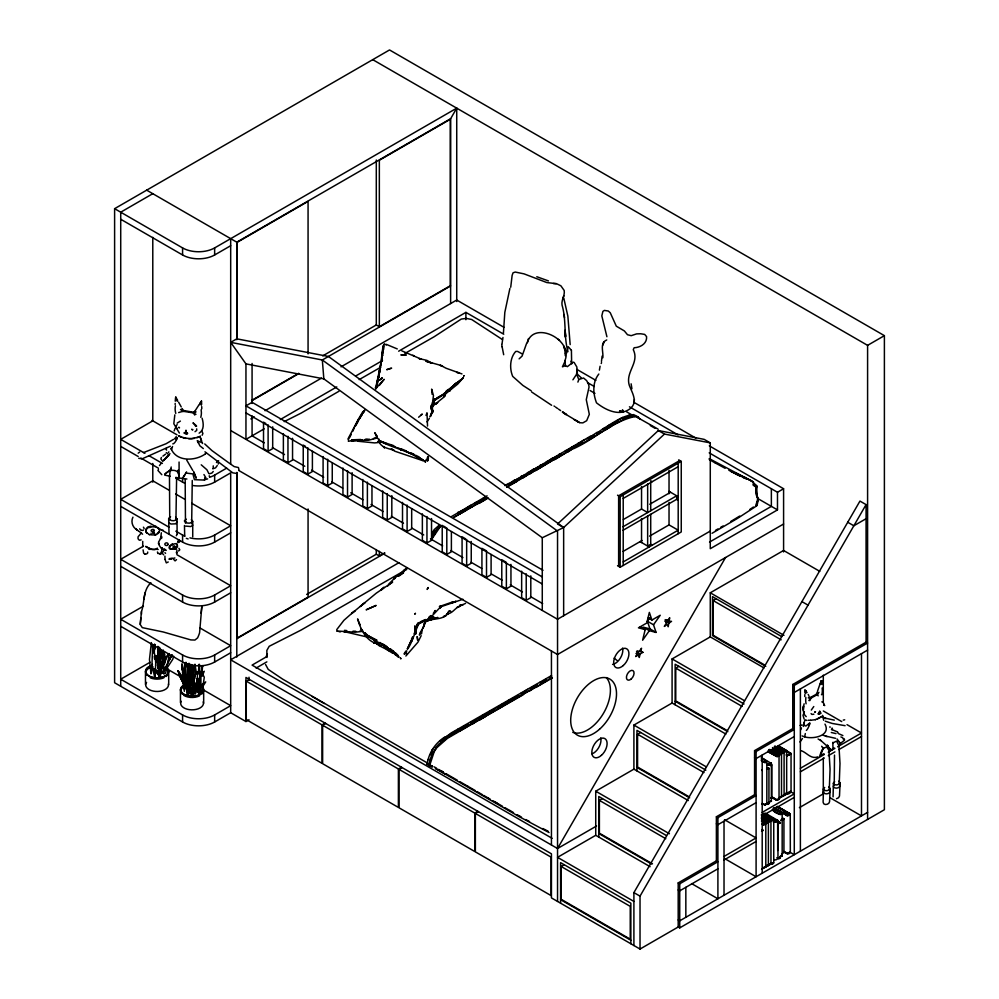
<?xml version="1.0" encoding="UTF-8"?>
<svg xmlns="http://www.w3.org/2000/svg" width="999" height="999" viewBox="0 0 999 999"><rect width="100%" height="100%" fill="white"/><g stroke="black" fill="none" stroke-linecap="round" stroke-linejoin="round"><path stroke-width="1.5" d="M160.115 677.197L160.464 662.037L160.439 677.197M160.389 650.274L160.364 656.206M189.735 674.762L189.086 693.069L190.06 689.198M186.9 688.061C190.085 702.022 185.727 677.984 183.242 677.072C183.292 683.528 187.113 688.835 187.387 694.829L189.385 693.144L190.035 674.837M193.219 694.442L194.131 686.875L193.257 685.064L193.057 678.746L191.583 669.467L189.011 663.249M191.87 674.912L191.995 664.872L192.17 674.987M194.031 690.646L194.268 686.7L191.583 669.467M529.557 691.083L535.889 686.875L447.29 738.448L436.625 747.876L434.203 751.685L429.857 764.884L428.983 765.384L432.155 767.145L432.642 766.433L429.857 764.884M529.557 474.163L535.889 469.942L506.793 487.312M535.364 470.591L554.857 458.991L535.889 470.504M535.364 687.524L552.322 677.384M567.507 452.247L573.826 448.052L554.857 459.54M618.119 422.515L624.562 418.618L630.943 416.246L635.526 415.746L635.152 416.496C612.424 421.291 594.755 439.123 573.826 448.601M766.233 803.795L767.519 804.357L768.943 803.483L768.943 768.431L767.956 767.744L766.57 768.93M478.434 503.496L484.765 499.837M478.434 720.429L523.239 694.742M523.239 477.809L529.557 473.601M160.452 669.555L160.14 662.037M160.352 665.983L160.377 657.292M160.065 673.751L160.464 662.037M478.958 502.847L453.646 517.457L487.812 497.727M478.958 720.329L485.277 716.67M602.859 357.754C603.533 351.748 599.487 343.007 606.73 339.947M777.709 850.474L777.647 823.001L779.357 822.002M375.324 388.136L378.708 376.298L377.547 379.42L380.569 364.573M189.061 686.638L187.874 666.882L190.16 677.147L189.36 686.713L189.623 679.732M189.36 686.713L188.174 666.957M159.041 669.218L159.003 670.716M422.177 629.37L421.566 633.853M565.047 336.875L564.972 330.244L565.909 336.251M175.15 404.508L175.187 403.396M187.288 687.999L187.35 690.559M170.317 470.467L171.216 466.995M472.639 723.938L478.958 719.779M837.974 733.141L837.986 732.479M169.48 477.36L169.743 519.33M179.108 475.499L179.071 462.025M185.177 479.782L185.477 523.151L186.289 522.077M617.582 422.602L612.499 425.075M804.857 692.981L804.969 690.072L807.055 692.557M805.768 693.506L805.881 690.596M824.699 787.424L823.488 788.86L823.101 802.135C823.126 805.843 829.195 804.869 829.557 801.76L830.157 788.548L828.77 786.937M834.64 781.693L833.428 783.116L833.066 796.865M460.002 730.843L472.652 723.376M736.063 473.214L750.973 480.432L756.743 485.839L756.743 493.381L758.179 500.849M834.24 784.989L834.502 755.094M432.13 394.355L431.643 389.111L433.454 395.542L432.067 406.518M804.744 696.54L804.819 694.642M823.738 705.269L823.8 703.533M193.631 665.346L193.594 676.748M198.326 674L198.951 664.347M459.465 514.01L465.784 510.601M502.035 343.718L502.972 337.462M155.132 677.072L155.707 662.699L155.057 655.794L152.635 647.027L151.96 664.497L154.795 677.809M197.065 671.778L197.003 673.463C193.906 673.314 193.644 684.253 193.806 678.309M464.835 726.985L462.325 727.784M465.784 727.534L459.49 730.369M175.25 401.211L175.799 397.103L177.66 400.449M175.637 400.374L175.799 397.103M377.172 380.157L377.172 381.081M565.022 362.25L565.509 365.696L567.382 366.645L573.139 362.137L574.138 362.475L576.835 366.97L577.422 374.188L581.218 377.784M565.097 360.202C573.189 339.273 533.416 320.017 527.21 342.982L528.496 338.574M186.551 684.914L185.09 676.635L188.087 681.006L189.785 692.432L189.136 693.156L187.05 687.312L185.389 676.71M190.734 665.471L190.322 668.006M503.409 333.266L504.82 312.375L509.902 288.411M838.71 781.193L840.097 782.804L839.497 796.028L838.573 797.714L836.5 798.713M829.307 789.135L830.057 769.218L829.07 752.597M839.247 783.391L839.997 763.486L839.01 746.865M161.413 664.585L160.402 674.325L161.126 664.497M166.658 668.943L165.559 673.026L163.811 673.738L162.487 672.739L164.273 671.066L162.487 672.739M193.881 680.469L194.305 690.184L193.356 694.268M174.026 548.001C170.904 546.016 176.823 544.517 174.126 547.764M266.945 657.467L266.845 650.411L269.193 646.303L301.074 630.069L404.832 570.429M159.003 669.38L158.292 673.925M181.993 664.098L182.23 669.805L181.993 664.098L184.852 673.226L184.191 670.966M414.235 633.553L414.473 632.829M161.026 651.41L161.688 657.717L161.688 656.48M161.139 654.32L161.114 649.999M176.611 477.672L175.949 519.468M200.799 675.474L199.825 674.412L200.799 675.474L200.874 685.988M201.711 668.955L202.585 665.634L200.362 677.31L200.225 692.719L202.435 689.735L201.648 690.496M804.27 722.327L804.869 720.079M154.995 649.05L155.295 644.567M162.8 664.285C163.262 658.691 164.373 644.205 164.548 659.914M163.087 664.372L164.098 652.684M431.955 406.968L431.83 408.766L434.29 400.337L433.241 400.936L437.999 397.39L433.254 400.849M159.028 677.147L158.054 672.739L154.932 671.665L153.584 668.443L157.68 671.003L159.428 676.798L157.68 671.003M186.189 687.899L187.562 691.508L187.862 687.424M194.543 685.601L194.143 688.573L194.006 685.626M199.188 692.956L200.112 680.456L199.525 664.397M428.072 458.941L428.371 457.005M376.348 388.299L382.192 356.094L381.481 361.95L383.179 345.766M752.896 484.965L753.508 484.49L756.718 486.7C754.894 493.294 760.164 499.625 756.53 505.944L737.624 518.319L712.05 533.291M157.517 648.788L158.304 651.161L157.667 646.653L159.128 653.583M201.823 606.418L199.575 632.866A41.359 37.762 68 0 1 197.602 637.874L194.955 640.047L190.871 639.922L163.249 631.98L142.283 627.634L140.235 624.537L141.483 611.588M158.903 667.994L158.466 660.027L160.115 674.238M431.218 406.206L431.518 409.203L433.029 405.931L444.031 397.003L445.529 393.331L444.343 396.553L445.579 393.519L445.129 394.243L457.717 384.091L463.411 377.535M383.516 349.8L384.153 345.854M160.901 669.73C160.552 674.462 159.94 667.544 162.063 666.658L164.46 664.085L166.446 656.88L163.287 665.958M140.247 624.313L140.834 617.944M169.53 476.973L170.042 471.266M188.162 679.008L188.162 683.341L187.75 664.235M551.61 675.511L451.648 732.692L445.142 737.512L450.199 734.302M383.341 345.941L381.73 359.503M382.542 355.694L383.017 350.824M190.197 687.886L191.908 676.922L192.919 689.972L192.045 695.766L191.196 695.117L190.197 687.886L191.908 676.922M201.124 613.249L201.786 606.905M377.123 383.941L376.81 386.938L381.168 363.299M161.351 532.779L160.627 538.511L160.901 537.524L159.415 540.684C156.643 542.719 160.727 550.012 166.171 550.437L164.623 549.175M427.809 458.841L427.422 460.052M190.322 666.945L190.609 664.422L190.634 669.155M805.881 697.402L805.706 699.462A20.554 11.876 -60 0 0 806.093 703.808M160.402 674.325L159.003 667.869L159.353 647.402M159.665 671.291L159.64 647.489M624.487 419.255L624.562 418.618M164.685 474.163L170.467 470.017L170.754 468.756M151.349 673.139L152.422 664.173M157.929 656.705L158.279 650.774M381.343 359.44L382.942 346.553M431.193 406.256L431.268 409.627M601.46 361.451L602.122 356.094M803.346 726.46L803.608 724.625M238.961 469.692L238.436 467.544L234.191 466.595L228.509 462.612L212 450.636L204.745 443.956M192.258 480.482L191.671 523.301M634.303 400.524L634.427 399.563M176.523 559.627L175.075 560.901L173.614 559.303M428.109 458.129L427.597 457.08L427.26 458.254M192.045 695.766L192.595 682.779L191.658 677.035M163.461 671.415L164.585 667.569L164.398 670.779C162.525 673.214 164.061 666.658 163.749 671.503M757.779 497.752L756.53 505.944L757.329 502.335M510.726 287.213L512.125 275.412L513.049 272.802L515.259 272.053L524.05 273.863L546.803 282.555L556.543 283.691L560.889 285.801L564.198 290.497C565.072 295.741 561.126 299.912 562.05 305.107C566.533 320.304 563.623 336.401 567.956 351.685M379.37 371.291L379.52 370.342M175.424 405.806L175.15 408.042A23.776 18.744 24.9 0 0 175.774 413.424M668.768 623.301L668.194 626.76L667.07 624.487L664.31 626.423L666.37 623.089L665.234 620.804L667.644 621.028L669.705 617.694L669.13 621.153L671.528 621.366L668.768 623.301L665.109 621.178M162.2 657.729L164.423 651.71L162.65 654.857M162.375 548.026L160.926 553.808L157.892 553.421M843.218 739.035L842.681 737.699L840.896 736.95M143.918 599.15L144.992 592.907M431.805 405.681L431.605 408.803L434.328 400.274L433.791 400.899L444.018 394.43L462.699 378.396M427.397 461.238L428.221 459.103M169.006 533.691L168.669 518.506L170.592 516.745M175.674 517.195L176.935 519.23C174.975 521.466 170.042 521.253 168.669 518.506M191.371 519.617L192.632 521.665C190.672 523.901 185.752 523.676 184.365 520.941L186.301 519.18M218.207 464.073L218.344 463.311M599.412 370.13L600.087 366.233M192.732 536.838L192.732 521.128M348.464 439.473L350.299 435.452M186.114 430.394L186.001 431.893A1.586 1.249 24.9 0 0 187.387 433.404L187.288 433.691A4.208 3.322 24.9 0 1 184.44 433.254L184.478 432.617A1.586 1.249 24.9 0 0 185.864 431.543L185.714 431.855A1.586 1.249 24.9 0 1 184.328 432.929M415.084 631.992L416.533 626.148M151.373 642.594L149.463 659.49L150.974 673.863M156.818 657.429L158.604 653.821L156.806 657.242L157.255 658.428L158.366 650.062L157.942 646.365M177.023 534.415L176.336 535.726M185.789 680.893L185.839 662.524M186.051 680.781L185.24 668.343M780.219 822.839L764.759 813.611M780.294 857.841L779.695 857.242M430.294 766.083L427.11 764.31C428.696 752.946 435.364 742.756 445.204 736.787M804.694 736.775L805.319 733.578M379.645 372.739L379.895 371.528M208.629 473.139L206.93 469.792L201.236 464.81M197.665 690.771L196.753 690.559L197.402 687.412M844.605 739.934L844.055 738.598M161.863 663.673C165.797 645.866 162.687 660.576 161.376 665.734M161.051 656.006L163.361 650.112M186.101 662.412L185.24 665.247M603.246 429.295L603.421 428.509C612.974 423.077 622.252 415.434 633.603 414.635L638.049 416.87L639.997 419.193M781.48 854.058L783.928 852.584L783.928 818.88L782.929 818.193M428.983 765.384C430.944 748.251 445.566 737.299 460.015 730.269M803.808 723.726L804.045 722.664M607.042 426.96L609.752 424.6M767.956 802.796L771.365 801.26L771.378 763.461L761.263 757.504M771.365 801.26L770.716 800.711M777.21 820.054C766.483 823.076 781.031 822.477 777.21 820.054L765.147 813.086M189.385 693.144L190.01 690.409M177.223 544.405L177.11 544.23C176.211 542.719 170.342 545.004 172.527 544.655L170.192 546.016L169.63 548.426M168.307 661.375L168.581 656.967L168.831 659.303L167.108 664.597L162 673.189L160.377 673.139L162 673.189M160.664 669.655L162.063 666.658M160.389 673.326L162.762 665.671M603.421 428.509L596.927 433.104L599.462 431.58M778.646 798.126L778.795 799.175A2.997 1.736 0 0 1 778.533 799.662L777.721 800.137A2.997 1.736 0 0 1 776.86 800.286L771.815 797.552M163.986 661.862L164.56 659.477L169.018 653.508M164.56 659.477L163.411 664.26M640.297 626.76L645.179 629.582L642.619 640.209L649.35 630.681L656.081 632.442L653.508 624.787L647.402 621.253L649.924 617.682M640.484 650.936L642.919 652.347L640.147 653.958L639.298 657.492L638.436 654.944L635.988 653.533M832.841 742.332L832.966 748.101L831.955 749.675L829.445 751.023L826.585 746.827L822.701 748.813M451.461 516.57L487.1 495.841M451.461 733.491L451.648 732.692M427.909 460.464L428.121 459.59M526.523 343.581L522.077 356.094L519.105 358.866M202.31 676.173L204.208 671.228M170.467 470.017L170.717 468.981M156.806 657.242L157.43 662.2M378.446 378.009L379.058 375.636M590.596 436.8L597.115 432.292M483.304 498.051L483.091 498.863L485.614 497.402M483.304 714.972L483.091 715.796L494.48 709.203M489.41 712.125L489.622 711.313M514.922 479.757L508.391 484.228L590.809 435.976M546.553 461.501L546.328 462.325L552.872 457.842M495.741 708.478L495.954 707.654M502.272 703.995L502.06 704.819L513.449 698.239M508.391 701.161L508.603 700.336M521.253 476.111L521.041 476.935L523.563 475.474M527.572 472.465L527.36 473.276L533.903 468.806M540.222 465.159L540.009 465.971L542.544 464.51M565.521 450.549L565.309 451.373L570.367 448.451M571.628 447.727L571.84 446.903M514.71 697.502L514.922 696.678M521.253 693.044L521.041 693.855L527.572 689.385M533.691 686.55L533.903 685.726M540.222 682.08L540.009 682.904L546.328 679.258M822.052 749.787L819.742 755.806L823.9 753.758M147.715 552.035C148.489 554.582 143.469 554.195 144.942 554.145L143.656 553.196L143.069 549.862M166.184 669.342L172.765 659.315L173.639 656.143M476.973 501.71L474.225 503.971M476.76 719.455L476.973 718.631M559.203 454.195L558.978 455.02L561.513 453.558M578.171 443.256L577.946 444.08L584.49 439.61M630.744 416.958L630.943 416.246M470.666 505.307L465.372 508.928M470.666 722.24L470.429 723.064L475.499 720.179M804.12 703.808C803.021 707.866 802.434 713.798 806.23 716.633M170.33 470.254L171.453 469.368M464.36 725.724L464.11 726.56L466.633 725.162M458.029 512.2L457.779 513.036L464.11 509.627M458.029 729.12L457.779 729.969L462.837 727.247M168.594 657.155L169.268 654.919M809.128 725.411L809.889 722.976M786.575 815.309L787.662 815.733A3.696 2.135 0 0 0 788.648 815.534A2.498 1.449 0 0 0 789.597 814.984L790.059 813.923L789.222 813.198M790.059 851.935L787.125 853.633L783.753 851.685M336.725 629.632L343.931 620.292L351.673 613.486L376.298 593.156L392.657 582.042L389.485 584.29M817.557 691.058L819.979 684.078M755.781 505.407L757.08 501.398M204.882 479.745L204.645 477.897M444.555 396.241L445.529 393.331M162.425 663.024L161.239 666.558L165.397 657.717L162.712 662.936M362.312 413.911L364.56 410.851M426.011 415.434L426.998 412.787L427.535 426.049M171.478 449.562L172.54 446.478M577.897 382.105L578.808 379.495L576.885 374.925L577.322 369.73L576.485 374.413L572.902 379.807M630.057 417.082L634.74 415.959L634.34 416.62M420.829 631.293L419.38 635.089L424.001 625.686L422.802 628.558M817.232 692.02L816.445 694.243L818.218 695.828M820.054 683.99L821.228 680.669L822.14 681.206L822.252 683.99M817.357 694.767L818.131 692.544M820.966 684.515L822.14 681.206M187.387 694.829L188.399 694.68L188.936 693.156L187.899 692.369M822.889 748.925L823.638 747.589M174.825 414.885L173.826 423.738L179.37 433.029M421.178 635.676L417.982 642.132L405.869 656.031M603.945 341.87L602.734 345.092L604.045 341.845M167.47 665.159L165.222 668.806L171.965 654.807M562.837 298.639L563.898 295.829M153.459 650.411L154.345 645.117M414.997 632.579C413.349 638.561 416.633 627.484 414.835 625.811L415.259 631.48L417.008 625.024L418.643 622.877L417.008 625.024M164.273 671.253L165.21 668.618M823.638 791.52L823.476 792.532C824.862 794.829 829.944 794.055 830.082 791.22L829.819 790.771M830.157 788.548C829.195 790.896 824.937 791.558 823.526 789.36L823.488 788.86M833.578 785.788L833.416 786.8C834.802 789.098 839.884 788.311 840.022 785.489L839.759 785.027M840.097 782.804C839.135 785.152 834.877 785.813 833.466 783.616L833.428 783.116M185.09 681.118L183.304 675.237L182.542 677.197M194.156 693.219C194.805 688.161 198.501 678.658 197.115 671.728M820.816 754.62L823.188 748.588L821.678 746.265M404.695 653.97L405.182 652.772L404.595 653.92M601.198 363.511L601.56 362.637M186.9 479.021L178.596 477.959C181.343 468.019 167.482 468.556 164.685 475.112L170.255 476.248M185.851 473.264L186.338 472.589M800.711 729.807L801.46 727.959M432.192 765.721L431.918 766.37L428.996 764.747L429.62 764.272M433.591 534.727L431.693 539.31L440.759 525.936L436.138 530.694L434.203 534.765M463.998 375.774L463.811 376.136M432.067 537.824L433.491 534.453M430.494 754.807L431.88 751.51M432.067 754.745L433.491 751.373M809.802 700.686L810.664 698.626L809.877 697.314M186.576 471.878L182.38 478.633L185.14 474.363M430.631 416.208L432.267 410.876L431.418 405.007L432.817 411.675L430.394 416.321M622.602 417.482L617.157 420.991M822.976 749.088L822.776 747.552M158.466 469.368L157.967 470.504L161.801 474.7M204.433 479.77L207.655 478.871M407.954 648.726C412.862 640.759 415.01 631.593 418.881 623.513L418.356 623.963L424.812 621.066M358.017 420.616L355.594 425.861M423.401 627.122L426.286 620.704M362.2 414.335L357.817 421.116L364.273 410.564M411.413 639.285L412.387 637.125M178.871 477.297L178.596 477.959L175.812 477.385M352.659 431.456L354.258 427.959M347.952 439.023L358.491 418.993L362.587 412.075L364.685 410.227M171.079 448.738L171.553 447.702M194.78 415.06L193.544 413.236L198.751 405.194M184.553 433.104L184.515 433.104A1.786 1.411 24.9 0 0 185.864 432.242L186.151 431.58A1.586 1.249 24.9 0 0 187.537 433.091L186.888 433.566A4.008 3.159 24.9 0 1 184.827 433.254L184.665 432.792A1.786 1.411 24.9 0 0 186.001 431.93A1.786 1.411 24.9 0 0 187.312 433.191L187.038 433.254A4.008 3.159 24.9 0 1 184.977 432.942L184.703 432.792M185.714 431.855L185.864 430.357M199.263 404.682L201.498 401.086L201.661 404.408M199.8 436.85L200.212 435.964M202.148 435.264L202.909 433.416L201.748 430.906M205.369 454.033L205.856 453.009M448.301 612.462C444.13 620.854 431.818 617.669 424.575 621.828M429.995 416.82L432.117 411.538L432.192 405.194L432.579 411.051M565.059 361.276L562.437 366.808L565.509 365.696M172.79 443.868C174.35 444.642 178.958 436.201 176.299 437.962A3.821 1.349 -85.9 0 1 175.849 438.174L175.687 438.224M358.816 418.893L354.782 426.785M174.9 548.064L173.976 547.539M200.125 685.801L205.707 681.892L203.084 686.026L197.04 688.998L195.379 693.993L194.593 693.893L195.729 689.872L197.952 686.937L200.175 685.751L197.952 686.937M394.555 578.808L394.967 577.984M171.965 654.994L169.306 660.052M168.244 562L166.309 562.887L165.035 559.44M356.843 423.826L357.817 421.928M598.826 374.026C592.232 382.33 592.956 393.569 596.49 402.822C605.594 410.015 619.093 416.758 629.907 408.878C638.461 402.147 632.18 392.919 629.308 385.377C625.124 371.853 639.772 362.824 633.279 349.675L634.128 347.727C640.259 347.59 647.24 343.544 646.578 336.613L644.68 334.403L640.721 333.766L636.613 333.878L631.206 335.676L627.484 334.727L624.375 330.944L616.296 326.173L610.277 312.799L608.304 311.014L604.37 310.414L602.897 311.401L601.823 315.884L606.917 336.738M266.283 656.256L267.382 654.158M168.469 452.597L168.868 451.848M154.196 533.141L152.835 532.742M154.333 530.731C154.308 527.534 148.289 530.844 152.522 531.555M197.09 678.696C198.689 683.341 194.967 688.249 197.839 692.432L198.813 692.382L200.799 687.312M177.135 545.991L174.101 548.526M450.624 303.559L450.624 118.731L456.73 108.154L214.648 247.914A22.677 13.099 0 0 1 182.58 247.914L114.61 208.679L114.61 682.742L182.58 721.99A22.677 13.099 0 0 0 214.648 721.99L230.682 712.724L245.954 721.54L249.013 719.779M398.876 562.712L230.682 659.815L557.542 848.526L725.549 557.517M633.903 945.529L633.903 892.619L859.952 501.086L866.071 504.607L866.071 642.182L792.756 684.502L792.756 728.596L754.57 750.636L754.57 794.729L716.383 816.782L716.383 860.863L678.196 882.916L678.196 927.01L640.022 949.05L551.436 897.901L551.436 853.808L245.954 677.447L245.954 721.54M640.022 949.05L640.022 896.14L866.071 504.607M565.147 362.25L564.885 360.602M406.868 650.898L404.707 653.821M349.588 437.275L351.311 434.415M176.161 439.71L177.447 437.612M823.563 702.984L821.852 701.81M132.942 517.182C130.607 521.703 132.592 527.772 137.263 529.92L135.889 529.02L138.524 531.068M161.039 655.819L162.712 653.309M433.291 613.461L434.478 611.575M164.56 659.665L169.031 653.696M157.667 657.005L159.565 652.672M157.954 656.917L159.191 654.258M358.903 419.667L362.05 414.31M433.891 531.031L431.655 533.616L434.215 529.582L438.973 525.362M434.178 531.318L433.079 533.903M433.891 747.964L431.655 750.536M160.115 659.715L164.098 656.118M628.371 416.108L628.995 415.122M364.048 411.251L364.535 410.489M150.899 582.742C142.607 590.521 144.905 602.21 141.396 611.813L141.508 614.198M404.021 653.92L405.869 651.073M138.199 453.159L139.648 452.048M161.388 457.467L160.851 458.928L162.849 461.501M553.334 283.516L556.268 283.679M429.37 418.356L427.035 421.878M199.65 403.858L201.498 401.086M193.544 413.236L194.78 411.376M158.866 531.955L157.38 533.316M201.91 674.063L203.421 671.865M813.785 706.543L811.288 710.077M375.811 388.561L384.116 379.308L379.333 385.452M799.999 742.007L802.434 738.523M653.508 624.787L660.239 615.247L651.922 620.054L648.251 617.931M426.798 460.077L428.484 458.266L427.934 456.568M196.89 689.947L196.753 690.559M165.597 553.346L164.922 552.684M784.452 810.676L776.348 806.88M213.187 468.156L213.249 465.859M808.84 700.536C811.138 696.54 816.807 696.453 818.943 692.332M217.258 465.534L215.534 467.857L212.75 468.831M159.465 465.584L160.976 463.611M844.093 740.546L838.523 744.917L836.525 741.083L832.642 743.081M398.289 576.086L406.868 567.669M829.445 751.023L830.169 750.124M187.325 664.535L187.425 667.432M183.566 677.859L185.227 680.943M183.554 683.266C180.794 670.017 185.764 700.823 183.691 683.091M189.136 680.831L191.371 691.296M184.39 691.358L183.816 687.712M189.835 685.302L191.121 689.622M197.003 689.06L198.526 687.724M804.407 711.775L803.021 715.321L804.12 718.98M635.152 416.496L637.537 417.532L638.049 416.87M389.061 583.778L396.353 576.435L403.646 572.689L399.138 575.948M773.488 862.861L771.103 863.823M176.236 436.6L174.7 438.861L175.424 438.386M452.447 386.551L454.17 385.214L448.526 389.772L450.512 388.124M363.486 412.287L364.26 411.338M447.065 614.085L447.889 613.061L446.253 614.972L448.476 613.361L447.627 613.886C452.972 613.124 455.307 607.454 460.077 606.093L457.055 607.442L465.596 603.346M427.11 764.31L427.934 763.298M453.047 386.588L454.17 385.214M806.343 730.406C808.004 729.432 811.625 720.466 808.278 724.15A3.297 3.009 37.4 0 1 807.479 724.725C805.256 727.572 803.77 725.286 804.282 722.389M809.739 697.851L816.832 693.98M168.744 454.92L166.246 457.904L169.955 453.646M141.458 532.642L139.236 535.452C136.676 536.863 138.212 541.658 141.134 539.872M164.048 460.164L168.831 454.67L163.561 460.576L166.87 456.855M404.308 569.905L402.322 572.527L405.482 569.155M213.249 471.478L211.838 473.101L209.153 473.826M463.811 375.836L463.986 375.661M447.577 390.522L444.38 393.931L438.249 397.29L443.656 394.143L447.964 390.134L446.103 392.182M166.471 448.201L165.871 448.863L166.596 450.112M189.173 689.46L188.836 693.081L187.837 689.06M439.685 606.443L452.085 602.135M820.591 713.186L820.654 712.886A1.374 0.799 -60 0 1 819.779 712.275L819.43 712.075A1.374 0.799 -60 0 0 820.316 712.687L820.654 713.124A3.646 2.098 -60 0 1 818.793 714.235L818.368 713.81A1.374 0.799 -60 0 0 819.255 712.175L819.605 712.374A1.374 0.799 -60 0 1 818.718 714.01L818.793 714.235M164.523 549.238L162.163 553.209L163.649 554.82M439.535 526.86L435.939 530.569L440.434 525.936M439.535 743.793L435.939 747.489L440.434 742.856M381.168 590.022L383.916 587.362L381.168 590.022L382.642 588.598M383.941 344.305L384.815 344.268M387.699 585.976L389.273 584.403M426.111 620.279L432.142 615.871L440.984 606.468L440.297 606.955L462.912 599.263M709.19 452.847L777.484 492.27L777.484 509.902L710.277 548.701L710.277 442.882L704.17 439.36L658.341 430.544L557.542 524.013L563.648 527.534L563.648 615.721M563.648 527.534L328.434 356.468L236.8 338.836L230.682 342.357L245.954 363.886L323.838 378.871L542.27 537.737L563.648 527.534L664.46 434.066L710.277 442.882M439.348 606.718L439.972 606.131M462.899 378.184L453.421 385.814L460.252 380.282M767.519 764.797L770.379 762.774L767.195 764.61M177.148 424.513L175.949 426.536L177.173 428.796M420.716 415.422L422.29 414.061L418.618 417.232M163.399 656.218L161.276 657.891M445.941 391.358L448.114 389.523M767.145 769.23L768.905 768.368L766.895 769.118L768.281 767.931M768.793 803.321L766.895 804.17L768.943 803.483M768.88 803.583L767.519 804.357M780.207 822.527L777.971 823.188L777.971 858.241L780.219 857.891M768.88 768.531L767.519 769.305L768.805 768.581M762.262 770.604L761.675 770.004M762.262 804.307L761.675 803.708M783.853 818.98L781.268 820.316L783.778 818.718M771.303 763.561L767.856 764.984L770.716 762.961M777.809 820.654L774.887 822.277M216.446 462.525L218.656 460.726M417.37 623.713L418.756 622.589M165.11 657.804L166.446 656.88M204.37 480.082L194.43 479.682L192.882 473.901L185.939 473.051M439.997 741.495L444.118 738.311M442.532 741.233L446.815 738.473M781.193 754.17L779.108 755.356M783.74 752.709L781.593 753.833L773.176 748.726M781.193 796.503L779.108 797.677M783.74 795.029L781.53 796.103M786.338 793.518L784.265 794.704M765.459 823.226L763.448 824.375L762.237 823.613M765.484 824.075L763.448 825.261L762.237 824.5M770.616 821.128L768.531 822.289M765.459 866.433L763.373 867.582M770.616 863.461L768.531 864.61M768.069 865.808L765.696 866.695M818.843 714.06L818.868 714.035A1.548 0.887 -60 0 0 819.692 712.649A1.548 0.887 -60 0 0 820.516 713.086A3.434 1.986 -60 0 1 818.843 714.073L818.368 713.81M790.771 753.92L786.688 755.993M763.061 830.094L762.087 829.557M778.546 823.488L780.007 822.389L777.647 823.001M778.546 858.541L780.007 857.442M766.545 803.608L764.822 804.595L763.96 804.045M766.545 804.145L764.822 805.132L763.96 804.582M781.88 856.143L779.769 856.792M199.138 433.166C204.408 429.87 203.559 423.326 202.11 418.219M177.148 423.126L180.382 421.091M430.032 616.408L431.181 615.559L428.671 617.382M162.912 456.106L165.547 454.158M205.157 478.796L205.856 477.784L203.946 474.55M771.478 764.66L770.791 764.372M831.955 749.675L834.153 748.089M819.692 711.313L819.605 712.374M820.891 717.007L817.469 718.98M821.303 716.932L815.346 719.655M173.526 439.348L166.121 443.718L143.531 452.572M749.737 509.54L753.358 507.055M175.125 428.209L174.163 430.931M146.391 529.408L147.939 527.659L150.574 527.322C147.44 526.773 160.589 525.561 159.578 530.819C158.829 535.564 152.722 535.164 149.188 534.59M448.002 737.175L451.848 734.727M623.601 411.588L619.592 411.163L623.601 411.588L622.489 409.715M768.094 765.097L771.328 763.386L768.568 765.147M739.71 516.046L730.793 521.466M592.282 437.774L618.119 421.94M603.958 429.183L606.493 427.622M426.985 459.278L426.111 459.627M205.369 453.908C195.329 461.201 176.323 461.975 171.079 448.601M771.328 763.386L768.381 765.184L771.365 763.511M424.076 620.454L425.574 619.542L420.854 621.565M598.601 433.529L601.123 432.005M609.577 425.399L615.896 421.64M174.738 547.839L172.964 548.301L173.789 547.577M154.158 530.906L152.835 531.555M591.87 436.063L594.393 434.59M720.566 527.422L723.114 525.949M504.807 485.614L508.603 483.416M478.022 501.798L481.818 499.6M506.793 486.75L516.908 481.456M478.958 503.409L487.812 498.276M715.471 530.382L718.006 528.908M478.022 718.718L480.556 717.257M548.863 677.784L551.398 676.323M480.019 717.856L482.554 716.395M506.268 703.771L497.415 709.44M114.61 208.679L389.535 49.95L884.39 335.652L884.39 809.727L679.732 927.884L678.196 927.01M152.785 193.681L120.717 212.2L120.717 686.276M120.717 219.256L182.58 254.97A22.677 13.099 0 0 0 214.648 254.97L230.682 245.717M146.678 190.16L236.8 242.183L450.624 118.731M152.785 420.841L120.717 439.36L144.917 453.334M322.727 355.881L376.298 324.962L379.345 326.723L450.324 285.751L450.324 119.256L379.345 160.24L379.345 326.723M251.835 400.349L298.701 373.289M251.586 400.836L298.664 373.663M450.624 285.926L322.327 359.99L230.682 342.357M250.874 418.893L254.283 416.92M265.035 410.714L321.516 378.097M341.021 366.845L456.73 300.037L504.008 327.322M264.173 428.846L245.954 439.36L245.954 363.886M280.307 419.53L336.788 386.913M355.619 376.049L382.517 360.514M398.651 351.198L465.896 312.375L503.746 334.228M338.923 391.283L301.074 413.136L284.216 421.628M209.952 477.16A22.677 13.099 0 0 0 214.648 475.074L226.673 468.131M192.745 485.514A22.677 13.099 0 0 0 214.648 482.13L230.682 472.864L230.682 712.724M265.809 423.489L263.524 422.165L263.524 448.613L268.107 451.261L272.69 448.613L272.69 426.835M143.431 546.166L120.717 559.29L182.58 595.004A22.677 13.099 0 0 0 214.648 595.004L230.682 585.739L176.96 554.732M283.379 433.628L283.379 460.077L287.962 462.724L292.545 460.077L292.545 438.299M305.532 446.416L303.234 445.092L303.234 471.54L307.817 474.188L312.4 471.54L312.4 451.311M189.935 537.874A22.677 13.099 0 0 0 214.648 535.039L230.682 525.774L191.733 503.296M120.717 506.381L182.58 542.095A22.677 13.099 0 0 0 214.648 542.095L230.682 532.829M323.089 456.555L323.089 483.004L327.672 485.651L332.255 483.004L332.255 462.774M143.431 606.131L120.717 619.255L182.58 654.969A22.677 13.099 0 0 0 214.648 654.969L230.682 645.704L199.8 627.872M342.944 468.019L342.944 494.468L347.527 497.115L352.11 494.468L352.11 472.689M362.799 479.483L362.799 505.931L367.382 508.578L371.965 505.931L371.965 485.701M120.717 566.346L182.58 602.06A22.677 13.099 0 0 0 214.648 602.06L230.682 592.794M382.654 490.946L382.654 517.395L387.237 520.042L391.82 517.395L391.82 495.616M150.112 662.237L120.717 679.22L182.58 714.934A22.677 13.099 0 0 0 214.648 714.934L230.682 705.669L203.821 690.159M402.51 502.41L402.51 528.858L407.093 531.505L411.675 528.858L411.675 508.628M306.656 594.43L376.298 554.233L379.345 555.993L384.702 552.909M236.8 638.648L384.727 553.246M515.984 479.845L518.506 478.384M534.952 468.893L537.474 467.432M553.921 457.942L556.455 456.481M572.889 446.99L575.424 445.529M509.115 484.103L511.65 482.642M523.039 476.073L525.561 474.612M536.95 468.032L539.472 466.57M542.007 465.109L544.53 463.648M555.919 457.08L558.453 455.619M574.887 446.128L577.422 444.667M513.861 482.455L523.239 477.26M567.507 451.698L554.333 459.64M573.314 448.139L592.794 437.674M120.717 626.311L182.58 662.025A22.677 13.099 0 0 0 214.648 662.025L230.682 652.759M422.365 513.873L422.365 540.322L426.948 542.969L431.531 540.322L431.531 518.543M405.432 569.942L403.721 570.928L406.78 569.48M266.858 656.568L252.073 665.109L552.135 838.348M442.22 525.337L442.22 551.785L446.803 554.433L451.386 551.785L451.386 531.555M256.106 668.069L266.858 661.862M246.266 681.156L322.028 724.899L322.028 763.336L246.266 719.605L246.266 681.156L249.325 679.395M465.522 538.786L462.075 536.8L462.075 563.249L466.658 565.896L471.241 563.249L471.241 541.47M372.727 59.653L867.594 345.354L884.39 335.652M679.732 460.527L618.631 495.791L618.631 566.346M617.544 495.167L620.167 496.678L681.256 461.401L681.256 531.955L620.167 567.22L617.544 565.709M481.93 548.264L481.93 574.712L486.513 577.36L491.096 574.712L491.096 554.482M623.214 498.439L678.196 466.695M623.364 519.517L641.545 509.028L647.652 512.549L647.652 484.065M649.787 504.258L670.566 492.27M506.368 588.823L506.368 562.375L501.785 559.727L501.785 586.176L506.368 588.823L510.951 586.176L510.951 564.398M622.989 526.785L676.673 495.791L676.673 499.325L622.989 530.319M521.653 571.191L521.653 597.639L526.223 600.287L530.806 597.639L530.806 575.861M322.028 724.899L325.075 723.126M623.139 551.398L642.057 540.471M649.562 536.138L669.03 524.9L678.196 530.182L623.214 561.925M322.627 725.249L398.389 768.98L398.389 807.429L322.627 763.698L322.627 725.249L325.686 723.488M652.235 545.179L650.711 544.293L647.652 546.053L647.652 516.071M710.277 531.068L557.542 619.255L230.682 430.544M777.484 492.27L783.591 488.736L783.591 551.947M709.54 542.07L771.365 506.381L771.365 488.736M783.591 524.013L557.542 654.52L238.786 470.492M529.895 688.748L532.417 687.275M497.002 707.742L499.537 706.281M512.912 698.838L515.447 697.377M515.984 696.778L518.506 695.316M534.952 685.826L537.474 684.365M499.001 706.88L501.535 705.419M521.765 693.731L524.3 692.27M531.893 687.886L534.415 686.413M540.746 682.767L543.269 681.306M522.714 694.28L525.249 692.819M541.695 683.316L544.218 681.855M516.396 697.926L529.557 690.534M535.889 687.424L552.322 677.934M398.389 768.98L401.448 767.22M399.001 769.342L474.762 813.074L474.762 851.523L399.001 807.779L399.001 769.342L402.06 767.569M764.06 667.944L710.277 636.887L710.277 592.794L783.591 550.474L819.767 571.353M765.134 665.284L713.111 635.252L713.111 600.524L716.158 598.763M866.071 518.718L853.845 525.774L847.739 522.252M638.436 654.944L635.664 656.543L637.911 653.371L637.05 650.811L639.298 651.398L641.533 648.226L640.684 651.76L642.919 652.347M725.886 734.078L672.09 703.021L672.09 658.928L710.277 636.887M727.534 730.806L675.761 700.911L675.761 668.106L678.808 666.345M474.762 813.074L477.809 811.313M475.362 813.423L551.123 857.167L551.123 895.616L475.362 851.872L475.362 813.423L478.421 811.663M688.299 800.561L633.903 769.155L633.903 725.074L672.09 703.021M689.347 796.94L637.574 767.045L637.574 734.24L640.634 732.479M650.124 866.707L595.729 835.301L595.729 791.208L633.903 769.155M792.756 684.502L794.28 685.389L867.594 643.056L866.071 642.182M652.497 863.835L599.388 833.178L599.388 800.374L602.447 798.613M867.594 650.112L794.28 692.444L792.756 691.558M557.542 848.526L596.565 825.998M595.729 835.301L557.542 857.342L633.903 901.435M754.57 750.636L756.093 751.523L794.28 729.482L792.756 728.596M561.201 866.508L630.244 906.368L630.244 939.172L561.201 899.312L561.201 866.508L564.26 864.747M794.28 736.538L756.093 758.578L754.57 757.692M779.033 798.888L779.033 754.882L781.268 753.608L773.288 749M786.413 750.636L784.265 751.872L774.962 746.503M767.856 764.984L771.028 763.161M786.912 755.881L790.871 753.583L781.518 748.189M770.616 765.634L771.59 765.072M800.386 768.281L824.3 754.47M828.283 752.172L834.914 748.338M837.574 746.802L861.488 733.004L847.002 724.637M716.383 816.782L717.906 817.657L756.093 795.616L754.57 794.729M800.386 771.802L824.3 758.004M828.283 755.706L834.914 751.872M838.91 749.562L861.488 736.538M756.093 802.672L717.906 824.712L716.383 823.838M770.616 797.989L771.59 797.427M766.633 803.845L764.784 804.907L762.175 803.396M779.108 798.263L781.268 797.015M781.693 796.777L783.84 795.529M784.265 795.279L786.413 794.043M786.912 793.893L790.871 791.608M762.2 812.374L794.28 793.855L790.334 791.57M762.2 815.896L794.28 797.377M763.411 824.762L765.559 823.513L761.575 821.215M765.983 823.276L768.144 822.027L761.5 818.193M774.362 822.077L777.534 820.241L773.701 821.702M799.387 807.654L823.301 793.855L823.301 758.054M774.6 822.189L777.834 820.479M773.501 807.754L787.125 815.621L789.497 814.934M761.575 831.343L763.149 830.431M724.025 856.455L756.093 837.936L724.5 819.692M678.196 882.916L679.732 883.79L717.906 861.75L716.383 860.863M724.025 859.989L756.093 841.47M717.906 868.805L679.732 890.846L678.196 889.972M780.119 856.905L781.967 855.831M779.083 858.541L780.344 857.791L778.708 858.603M763.411 868.168L765.559 866.932M765.983 866.682L768.144 865.446M768.568 865.196L770.554 863.76M761.575 869.367L763.149 868.456M867.594 812.374L679.732 920.828L678.196 919.954M359.165 379.62L380.694 367.27M586.8 438.986L589.335 437.525M588.798 438.124L591.333 436.675M579.632 444.493L582.167 443.032M475.911 504.383L478.446 502.947M404.832 353.509L434.19 336.725L461.276 319.068L466.296 318.406L471.653 319.493L502.41 339.56M433.778 399.737L435.689 398.663L434.203 399.438M452.722 732.791L456.518 730.669M454.395 733.216L456.943 731.792M467.07 509.34L472.127 506.543M466.121 725.724L468.643 724.325M781.28 820.341L783.928 818.88L781.268 820.366M170.33 446.228L142.333 458.741M778.92 823.563L780.344 822.751M778.833 858.628L780.344 857.791M428.047 759.602L428.858 759.165M396.353 576.435L397.59 575.761M459.802 512.212L463.598 510.164M843.218 720.117L844.704 719.804M845.117 725.686L832.229 723.451L825.311 721.216M362.6 630.519L359.802 631.193M429.295 618.356L433.828 616.845L427.909 619.442M157.355 548.114C153.521 552.959 143.469 544.705 146.104 546.69L150.35 548.688M774.025 821.89L777.534 820.241M766.895 769.118L768.793 768.268M188.124 668.793L188.012 664.123M183.242 677.072C186.289 685.227 181.006 664.672 184.403 680.744M180.32 677.434L184.403 685.052C181.031 680.831 172.552 657.754 183.279 681.33M185.152 675.536L185.677 680.194L184.94 673.189M188.499 675.786L188.287 673.476M182.293 679.432L184.303 684.303M190.547 690.846L191.196 693.269M191.196 695.117L192.308 695.654M765.946 823.775L768.069 822.589L766.857 821.965M424.438 620.666L419.33 622.727L425.237 620.304M781.23 819.555L783.578 818.581M178.659 412.562L182.992 411.276L193.569 412.912L196.066 411.863M376.898 437.05L373.376 438.598M777.971 823.188L780.007 822.389M172.203 543.98C161.351 551.236 182.805 550.924 176.224 543.444M196.928 437.724L199.263 436.825M199.638 436.813L191.596 438.686L183.129 437.912M623.039 418.206L626.81 416.82M626.51 417.832L629.02 416.908M431.855 619.467L425.037 621.515L431.855 619.467L429.757 620.229M195.017 431.693L196.691 430.432L196.703 428.871M813.873 714.21L811.887 714.435L811.076 713.611M154.695 648.114L154.296 644.38M377.322 437.974L368.681 440.197L351.611 440.547L362.587 440.397M443.956 616.545L445.716 616.008L443.481 616.408M178.571 550.998L179.783 549.825L178.933 548.326M183.341 410.452L194.543 412.45M172.328 558.204L169.867 558.616M362.849 631.343L355.045 632.205L338.673 631.118M430.007 760.726L430.656 760.551M169.081 559.34L172.34 558.503M781.505 812.374L787.125 815.621M187.425 433.379L187.537 433.354A4.208 3.322 24.9 0 1 184.578 432.942L184.478 432.879M800.137 725.449L802.185 725.024M183.529 677.147C183.591 683.603 187.4 688.91 187.675 694.904M460.214 605.182L463.124 604.607L459.69 605.244M443.544 393.668L444.293 393.531M815.546 719.68L810.626 720.267M430.544 619.53L434.428 618.856L431.73 619.305M380.269 442.332L374.588 442.919L357.43 441.183M784.265 752.384L786.338 751.198L785.601 750.911M194.43 438.411L188.761 438.786M163.112 656.306L163.811 656.206M351.261 441.158L353.022 440.921M148.851 549.313L156.281 549.325M172.19 549.013L169.743 548.601M173.714 558.141L174.912 557.991M151.024 526.161L147.927 526.935L146.004 528.933L146.016 532.13L149.4 534.665M434.602 403.409L435.726 403.284M578.808 379.495L583.553 377.997L586.638 380.619L588.274 383.641A9.378 6.693 76.3 0 1 589.035 387.075L586.276 399.687L589.323 414.348L586.675 420.704L582.867 422.877L579.932 422.752L567.569 415.384M158.292 673.738L157.068 673.651L156.044 671.428M818.368 714.035L818.443 714.035A3.646 2.098 -60 0 0 820.241 712.986L820.316 712.687M369.368 439.198L364.96 439.548L367.182 439.373M771.915 797.352L776.373 799.924L778.808 798.938M350.649 440.821L356.019 440.434M351.623 439.86L360.689 439.485M193.307 423.027L196.466 425.999M427.51 459.777L427.834 459.64M171.766 558.816L169.331 558.591M153.609 645.304L153.721 650.237M153.384 650.237L153.646 646.628M357.467 440.422L362.712 440.397M817.956 756.867C810.763 759.452 807.03 752.697 801.285 750.711M352.972 631.181L355.744 631.281M808.166 720.229L810.639 720.316M821.465 694.655L821.927 694.667A20.554 11.876 -60 0 0 822.314 689.872L822.14 688.011M339.111 631.73L340.572 631.793M156.793 549.325L158.179 549.475M344.48 630.332L346.828 630.594M154.283 526.148L156.256 526.448M565.384 353.309L566.558 353.147L568.256 346.703L571.416 350.337M344.106 632.105L349.188 632.042L346.928 632.267L365.909 636.713M203.334 448.576L199.875 445.816L197.452 440.884L201.835 442.545L200.374 437.537M834.302 720.142L824.625 718.019M138.711 458.291L142.133 458.828M236.201 473.376L232.779 472.852L204.957 451.785M377.272 437.475L376.573 437.375L377.522 437.824M456.63 372.415L459.128 372.839L457.592 372.552M802.135 735.876C810.339 740.334 831.73 736.55 824.974 724.1M780.706 753.096L779.07 754.47L771.253 749.837M783.278 795.704L781.23 796.64M780.706 797.19L778.958 798.476M789.709 851.648L789.947 852.072A3.696 2.135 0 0 1 789.597 852.634A2.498 1.449 0 0 1 788.636 853.196A3.696 2.135 0 0 1 787.662 853.383L783.915 851.435M789.709 852.234L789.947 852.659A3.696 2.135 0 0 1 789.597 853.221A2.498 1.449 0 0 1 788.636 853.783A3.696 2.135 0 0 1 787.662 853.97L783.865 851.985M375.599 643.319L373.651 642.869L375.587 643.306C365.497 639.897 360.352 628.483 357.58 618.893L360.015 624.812L359.54 624.15M808.266 697.876L810.664 698.351M831.305 732.504L836.013 733.603M825.461 736.038L835.514 738.311M186.014 438.449L178.459 435.914M188.137 538.961L186.301 538.336M170.941 524.025L175.949 523.813L176.848 521.815M838.536 733.653L842.894 735.551M781.668 855.456L780.044 856.568M781.905 856.081L780.943 855.619M190.172 668.219L190.896 664.497L190.959 666.358M187.874 666.882L188.836 673.663M189.523 675.461L188.549 673.588M185.09 676.635L185.926 676.935M185.627 676.86L187.275 678.908M184.016 678.121L184.79 679.357M186.975 678.833L188.087 681.006M186.139 684.14L184.49 679.27M188.549 685.177L189.348 688.373M184.74 685.064L184.44 684.989A11.226 6.481 0 0 0 183.154 693.681A11.226 6.481 0 0 0 198.102 695.204A11.226 6.481 0 0 0 202.023 686.75M656.081 632.442L649.974 628.908L643.231 627.147L649.35 630.681M645.179 629.582L638.448 627.822L646.778 623.026L649.35 612.399L651.922 620.054M767.769 864.759L765.896 866.071M187.163 433.504L187.2 433.516A1.786 1.411 24.9 0 1 185.864 432.242M536.8 276.735L548.426 280.906M163.811 652.597L164.66 654.108M164.823 656.917L164.373 654.02M156.393 657.117L158.054 658.865L156.219 655.644L156.481 657.142M156.456 660.801L156.219 655.644L158.229 668.281L157.355 665.047M159.316 670.966L159.653 673.626L158.129 668.244M158.591 675.262L158.928 677.11M773.151 862.636L773.526 863.061A2.997 1.736 0 0 1 773.251 863.561L772.452 864.023A2.997 1.736 0 0 1 771.59 864.185L770.866 863.96M382.942 442.107L393.681 445.666M390.047 444.917L392.132 445.604M431.118 363.024L425.849 361.176L440.571 365.334L446.166 368.269L461.963 373.926M394.168 446.366L395.766 446.928M386.238 344.343L397.277 348.926M823.213 735.239L827.01 736.625M408.241 452.272L414.011 454.92L404.22 450.599L406.905 451.71M432.018 363.286L426.86 360.352L419.081 358.591L421.054 359.066L401.885 350.899M762.712 830.681L762.087 830.294M399.762 448.801L402.884 450.025M185.752 526.098L190.821 526.548L192.657 525.324L192.095 523.738M785.601 793.231L786.338 793.481M785.601 794.118L786.338 794.367L783.978 795.304M764.747 867.007L765.484 867.294L763.124 868.181M578.309 422.115L579.47 422.577M766.57 804.095L765.821 803.808M790.696 791.158L786.688 793.256M753.92 485.389L755.956 486.213L755.843 493.556L757.055 497.115M832.155 729.67L831.43 729.37L837.524 731.917M401.71 449.051L406.418 451.024M770.641 820.179L769.442 819.592M765.496 823.151L761.488 820.953M753.508 484.49L756.743 485.839M423.539 460.914L394.917 451.236L391.333 448.838L394.043 450.412C388.186 448.101 380.07 447.964 378.346 439.523M381.081 441.283L383.928 442.582M397.552 447.639L401.523 449.488M789.884 814.472L783.628 811.55L788.885 815.284M741.32 476.423L744.992 478.196M743.169 477.485L746.84 479.258M736.975 474.5L740.684 476.298L728.833 470.254M746.153 478.096L743.468 476.798L753.533 482.105L709.203 458.603M415.671 455.257L418.868 456.843M368.032 635.664L377.035 640.222M730.681 471.316L738.149 475.024M823.663 720.267L822.464 715.359M373.938 639.135L375.661 640.009M825.286 718.256L825.961 718.593L823.888 717.482M763.96 762.225C767.394 764.272 766.92 758.666 761.588 758.953M779.295 814.222C786.138 815.883 775.674 808.478 773.001 808.678M786.113 754.944C786.787 756.48 792.781 753.483 789.897 752.759L778.446 746.028M778.134 754.382L778.795 754.944A2.997 1.736 0.1 0 1 778.533 755.444L777.721 755.906A2.997 1.736 0 0 1 776.86 756.068L767.806 751.011M786.113 793.693C787.212 795.404 792.457 792.07 790.097 791.683M772.851 818.281L773.526 818.843A2.997 1.736 0.1 0 1 773.251 819.33L772.452 819.804A2.997 1.736 0 0 1 771.59 819.954L762.524 814.897M542.832 828.533L548.101 831.193M549.063 832.567L518.768 816.458L435.377 768.393L445.591 774.262M411.014 452.872L414.51 454.657M392.457 653.096L387.5 650.024L384.153 646.59L390.022 651.161L378.821 645.504L374.113 640.659M178.896 435.964L180.981 437.038M725.137 468.306L715.334 462.987M385.552 344.543L386.326 344.955M182.555 672.052C182.243 674.013 185.177 671.39 191.271 682.567M182.58 672.24L187.662 676.073M637.537 417.532L658.116 429.158M522.215 353.908L517.632 351.423L515.721 351.423C509.89 357.904 509.378 368.494 512.699 376.386L522.877 385.427L531.193 390.784M375.811 643.244L381.468 646.328L375.174 641.833L377.41 644.318M525.836 819.555L529.557 821.59M412.812 355.207L413.961 355.844M778.683 798.226L778.795 798.588A2.997 1.736 0 0 1 778.533 799.075L777.721 799.55A2.997 1.736 0 0 1 776.86 799.699L771.89 797.002M754.695 485.576L756.718 486.7M818.094 738.998L821.128 740.709M517.207 814.734L519.667 816.108M519.055 815.796L521.515 817.182M384.565 344.18L384.066 344.692M709.265 459.54L715.958 463.374M381.306 643.693L393.356 651.76L398.663 656.63M426.823 762.662L282.605 679.095L268.232 669.405L265.572 664.535M434.153 766.845L436.588 768.243M440.884 770.716L443.319 772.115M509.865 810.526L513.536 812.637M576.935 369.43L595.854 380.357M633.666 402.185L695.791 438.062M709.302 445.854L783.591 488.736M587.549 382.617L594.305 386.513M629.445 406.805L678.109 434.902M658.341 430.544L664.46 434.066M757.854 498.576L777.484 509.902M678.633 459.89L681.256 461.401M650.711 480.806L652.235 481.68M669.03 491.383L678.196 496.678M676.673 499.325L678.196 500.199M801.922 601.61L808.029 605.144M640.022 541.645L649.175 546.94M710.277 592.794L783.965 635.339M781.755 636.625L712.499 596.64L712.499 635.601L765.771 666.358M713.111 600.524L781.143 639.81M809.752 698.101L810.664 698.626M666.683 619.742L669.13 621.153M665.197 619.617L667.644 621.028M823.301 710.963L841.732 721.603M820.541 713.099L820.191 712.874A3.434 1.986 -60 0 1 818.493 713.873L818.493 713.86A1.548 0.887 -60 0 0 819.342 712.449L819.692 712.649M805.768 719.929L806.742 720.491M542.994 570.279L252.073 402.322L245.954 405.856L542.27 576.923M443.369 525.998L445.666 527.322M483.079 548.926L486.513 550.911L486.513 577.36M245.954 412.899L542.27 583.978M672.09 658.928L744.442 700.699M744.055 704.008L675.149 664.223L675.149 704.782M675.761 668.106L742.132 706.43M636.488 651.835L640.147 653.958M264.236 442.857L252.073 435.839L252.073 415.809M272.34 447.54L284.503 454.557M292.62 459.24L304.782 466.271M311.538 470.167L323.701 477.197M331.818 481.88L342.632 488.111M350.736 492.794L362.899 499.825M371.016 504.507L383.179 511.525M391.283 516.208L403.459 523.239M411.563 527.922L423.726 534.94M430.482 538.836L442.644 545.866M450.761 550.549L462.924 557.567M471.029 562.25L481.843 568.493M491.308 573.963L502.122 580.194M510.227 584.877L522.402 591.908M530.506 596.59L542.669 603.608M778.333 745.754L786.313 750.336L784.227 751.498L775.062 746.091M778.533 746.753L785.414 750.786M787.137 751.91L790.246 753.758M774.412 746.465C791.52 752.534 779.844 756.106 772.489 747.577M774.537 746.753L783.84 752.122L781.693 753.358L773.713 748.763M775.961 748.239L782.442 751.985M773.376 749.725L780.256 753.758M769.817 749.475L779.108 754.844M769.255 749.512L778.77 755.569A2.997 1.736 0.2 0 1 778.533 756.031L777.721 756.493A2.997 1.736 0 0 1 776.86 756.655L767.944 751.673M768.868 749.625L778.795 755.531A2.123 1.224 0 0 1 777.222 756.455L768.094 751.735M675.149 701.261L727.834 731.68M829.882 797.652L861.488 815.896L861.488 653.646M761.413 758.466L766.633 761.475L764.784 762.537L762.175 761.038M761.201 760.089C760.863 762.612 768.518 762.449 765.609 760.726M152.01 420.392L176.96 434.802M777.259 806.28L789.16 813.161M777.771 806.817L790.059 813.923A3.696 2.135 0 0 1 789.597 814.397A2.498 1.449 0.1 0 1 788.636 814.947A3.696 2.135 0 0 1 787.662 815.147L774.612 807.816M777.497 807.017L789.947 814.41A3.696 2.135 0.1 0 1 789.597 814.984M633.903 725.074L706.256 766.832M774.175 808.815C788.698 812.986 778.171 817.394 772.527 809.777M774.125 808.94L781.967 813.473L780.119 814.535L772.289 810.014M705.868 770.142L636.962 730.356L636.962 770.928M773.963 811.138L777.884 813.411M637.574 734.24L703.958 772.564M148.951 455.669L162.4 463.424M763.973 813.398L773.488 819.455A2.123 1.224 0 0 1 771.952 820.341L762.674 815.571M763.598 813.523L773.526 819.43A2.997 1.736 0 0 1 773.251 819.917L772.452 820.391A2.997 1.736 0.1 0 1 771.59 820.554L768.531 821.403L762.037 817.544M761.288 814.884L770.716 820.541L768.568 821.79L761.925 817.956M761.538 815.908L768.019 819.655M120.717 446.416L138.199 456.506M140.884 458.066L158.366 468.156M175.849 478.246L182.58 482.13A22.677 13.099 0 0 0 184.803 483.254M761.388 817.919C771.54 819.53 767.232 825.823 762.137 820.579M761.55 818.893L766.745 821.89M762 820.966L764.66 822.502M168.906 490.109L152.785 480.806L120.717 499.325L169.131 527.272M175.624 493.993L185.027 499.413M636.962 767.394L689.66 797.814M776.885 857.617C779.769 858.428 774.887 861.076 773.701 859.452M175.849 531.156L182.58 535.039A22.677 13.099 0 0 0 184.803 536.163M724.5 858.503L756.093 876.747L756.093 751.523M595.729 791.208L669.417 833.753M666.333 835.501L598.776 796.49L598.776 837.062M599.388 800.374L665.771 838.698M691.583 883.578L717.906 898.788L717.906 817.657M598.776 833.528L651.473 863.96M445.866 773.601L457.417 780.269M459.852 781.68L467.794 786.263M495.217 802.085L502.534 806.305M312.212 696.528L324.338 703.571M438.549 769.38L443.431 772.19M467.17 785.901L475.112 790.484M476.923 791.52L482.43 794.704M487.899 797.864L490.334 799.262M492.782 800.674L497.065 803.146M504.982 807.716L510.489 810.888M633.903 892.619L640.022 896.14M167.57 669.23L179.645 676.211M560.589 899.674L630.856 940.234M650.287 425.549L655.157 428.359M483.653 795.404L488.523 798.226M626.548 411.788L632.629 415.322M590.097 390.547L594.954 393.381M770.978 863.523L771.59 863.586A2.997 1.736 0 0 0 772.452 863.436L773.251 862.974A2.997 1.736 0 0 0 773.463 862.649M384.016 645.242L379.857 642.444M422.964 460.464L415.222 455.981L417.819 457.305C405.694 450.237 391.358 447.29 379.233 440.809L387.275 444.031L380.07 441.083M574.15 419.692L578.596 422.028L575.973 420.392M193.544 412.912L195.954 414.373M423.339 460.152L417.619 456.655L423.613 460.427M823.775 704.295L824.737 705.606M562.674 412.013L566.795 414.622M769.705 863.898L770.641 864.31L768.331 865.321M170.042 523.676L168.694 522.177M385.002 645.916L388.049 647.876M139.186 531.418L142.57 534.203M383.229 644.205L386.825 646.528M531.618 391.97L551.623 405.282M753.883 485.639L755.843 486.963M837.886 740.971L839.472 742.045M365.522 633.329L368.619 636.163M554.008 406.019L554.732 406.518M555.706 407.192L557.654 408.541M558.641 409.215L560.614 410.589M562.537 411.913L566.445 414.61M772.714 797.402L776.373 799.924M395.592 655.057L389.548 648.763L398.551 656.842M827.547 745.454L830.306 749.525M562.35 412.088L566.146 414.785M180.469 409.453L182.992 411.276M186.838 690.958L187.562 691.508M390.122 648.651L393.681 651.385M614.123 658.154L617.007 660.426M366.371 634.627L367.07 635.177M166.284 452.584L167.682 453.696M398.888 657.354L395.267 653.608L397.053 655.332M820.416 740.109L829.882 748.601M177.822 670.666L185.339 680.144M558.104 339.161L559.515 340.372M193.019 423.039L196.553 426.123M395.504 652.871L398.114 655.406M398.251 656.905L389.248 649.15L382.242 644.692L383.678 645.304L366.77 636.001L364.647 632.891M390.909 650.337L389.548 648.763M391.695 651.161L393.269 652.809M177.897 470.554L178.996 476.698M365.609 634.365L372.789 638.486L365.322 634.652L364.947 632.842M837.05 738.96L839.947 742.906M392.957 651.098L394.393 652.722M188.049 684.352L190.247 686.663M752.809 482.554L755.169 485.302M195.28 425.761L195.841 426.423M376.436 435.477L376.948 436.076L374.787 432.679L377.073 437.475M161.376 673.501L160.539 664.909M191.096 672.402L194.905 677.16L194.905 678.483M181.843 679.869C187.412 686.875 178.621 676.323 179.508 673.451M188.611 685.863L191.596 690.571M176.461 549.725L177.01 550.437M808.84 695.541L808.179 694.455M827.384 745.029L827.921 745.791M146.428 532.03L145.742 530.169M832.105 728.009L832.467 729.158M804.969 690.072L806.143 692.032M808.978 696.79L809.54 697.739M186.663 460.002L192.857 470.591M770.941 820.404L770.966 864.135M193.594 679.882L192.495 678.009L193.594 681.655M822.489 715.709L823.338 717.22M178.546 402.073L181.244 406.918M182.13 408.529L183.379 410.764M175.424 397.939L177.273 401.286M181.743 409.365L182.992 411.6M146.403 532.554L146.766 533.229M157.879 553.409L157.442 551.972M193.594 471.915L196.016 477.247M197.352 440.696L198.601 443.181M184.79 674.862L186.488 681.318M157.954 658.841L158.566 660.052M158.566 528.483L158.928 529.333M378.721 438.798L379.245 440.01M565.009 349.313L563.623 346.029L564.635 349.4M202.235 442.569L202.61 443.531M571.653 363.636L571.416 350.349M570.904 361.188L571.815 363.698M163.249 668.269L163.749 669.655M201.661 441.009L200.275 437.487M196.066 478.446L193.918 472.052M192.52 678.196C191.683 673.151 187.487 670.391 188.624 665.109L190.609 670.966M191.121 672.589L188.624 665.109M647.402 621.253L649.974 628.908M157.667 646.84L158.716 649.899M563.798 298.164L567.857 316.121L570.167 344.63M503.683 354.72L502.135 346.853M198.514 664.785L199.85 674.6M209.253 475.761L209.478 476.86M176.561 552.047L176.561 552.984M406.331 652.497L406.618 654.02L406.518 653.259M176.561 551.823L176.711 553.646M182.317 669.767L183.279 675.699M631.118 383.828L631.93 388.773M165.01 559.103L164.922 556.143M201.111 409.777L201.373 412.1A23.776 18.744 24.9 0 1 200.762 417.295M152.06 644.043L152.934 649.487M178.259 470.117L178.446 471.266M196.403 672.914L195.08 665.084M198.813 692.382L197.839 692.432M195.667 691.92L194.081 687.649M190.509 692.307L189.348 690.858M189.473 688.736L189.173 687.999M564.11 314.498L564.535 317.719M202.585 665.634L202.023 672.851L204.283 677.222L202.46 689.922M829.944 726.735L830.032 727.397M187.787 680.931L188.099 683.703M158.304 650.973L158.604 653.821M157.255 658.241L157.48 660.177M154.271 656.268L154.57 659.003M185.826 662.562L186.139 665.584M185.04 675.411L184.628 662.799M323.838 378.871L322.327 359.99L557.542 531.068L557.542 901.435M564.835 349.55L565.284 355.632M194.967 664.185L195.255 675.873M201.111 401.91L201.286 405.232M198.289 678.246L198.988 693.156M193.656 678.271L193.868 682.692M821.228 680.669L821.315 682.529M604.932 430.269L611.251 426.373M154.57 644.28L154.658 646.828M501.873 344.405L501.935 346.703M165.559 673.026L163.811 673.738M160.464 658.129L160.552 665.097M154.608 645.504L154.271 653.521M153.272 645.317L153.309 646.64M201.736 406.618L201.773 408.816M184.465 525.486L184.703 536.126M154.358 532.817L154.196 533.528M152.522 532.355L152.685 533.066M151.161 533.541L150.999 533.229M177.023 518.693L177.11 533.903M867.594 345.354L867.594 819.43M823.301 675.174L823.301 701.623M819.779 711.251L819.779 712.275M800.386 688.91L800.386 851.173M794.28 685.389L794.28 854.694L790.334 852.422L790.234 813.735M791.046 753.346L791.046 791.832M786.663 750.449L786.663 794.23M784.09 751.935L784.09 795.716M782.167 813.298L782.167 856.006M781.505 753.433L781.505 797.202M773.75 818.768L773.75 862.786M771.852 764.759L771.852 797.714M768.381 821.852L768.381 865.634M766.832 761.3L766.832 804.008M765.808 823.338L765.808 867.12M762.2 755.044L762.2 873.213M724.025 821.19L724.025 895.254M685.838 887.324L685.838 917.307M679.732 883.79L679.732 927.884M678.196 463.161L678.196 533.716M669.03 470.404L669.03 493.743M669.03 502.41L669.03 524.9M650.711 482.305L650.711 510.789M650.711 514.31L650.711 544.293M641.545 486.538L641.545 509.028M641.545 518.543L641.545 542.532M630.856 943.755L630.856 903.196L560.589 862.636L560.589 903.196M623.214 494.917L623.214 565.459M620.167 496.678L620.167 567.22M551.436 650.998L551.436 844.992M542.27 537.737L542.27 610.426M526.223 573.838L526.223 600.287M466.658 539.448L466.658 565.896M465.896 312.375L465.896 319.73M456.73 108.154L456.73 301.523M446.803 527.984L446.803 554.433M426.948 516.52L426.948 542.969M407.093 505.057L407.093 531.505M387.237 493.593L387.237 520.042M379.345 551.361L379.345 555.993M376.298 160.027L376.298 324.962M376.298 549.587L376.298 554.233M367.382 482.13L367.382 508.578M347.527 470.666L347.527 497.115M327.672 459.203L327.672 485.651M308.067 353.871L308.067 201.386L237.1 242.357L237.1 338.836M308.067 508.978L308.067 597.152L237.1 638.124L237.1 472.614M307.817 447.739L307.817 474.188M287.962 436.276L287.962 462.724M268.107 424.812L268.107 451.261M252.073 363.449L252.073 403.484M249.013 677.21L249.013 680.244M236.8 242.183L236.8 339.71M236.8 472.452L236.8 657.055M230.682 238.661L230.682 464.285M214.648 247.914L214.648 254.97M214.648 475.074L214.648 482.13M214.648 535.039L214.648 542.095M214.648 595.004L214.648 602.06M214.648 654.969L214.648 662.025M214.648 714.934L214.648 721.99M203.671 690.034L203.671 703.246M182.58 247.914L182.58 254.97M182.58 477.897L182.58 482.13M182.58 535.039L182.58 542.095M182.58 595.004L182.58 602.06M182.58 654.969L182.58 662.025M182.58 714.934L182.58 721.99M180.457 689.447L180.457 702.659M177.01 551.96L177.01 552.922M168.694 671.378L168.694 684.59M152.785 237.35L152.785 421.366M152.785 463.461L152.785 482.18M145.467 671.378L145.467 684.59M142.72 541.358L142.72 546.653M203.184 701.847A11.389 6.568 0 0 1 191.571 709.839A11.389 6.568 0 0 1 181.206 701.298M202.372 686.638A11.613 6.706 0 0 1 198.314 695.391A11.613 6.706 0 0 1 182.854 693.818A11.613 6.706 0 0 1 184.216 684.79M195.567 683.341A11.613 6.706 0 0 1 196.978 683.666M195.442 683.553A11.226 6.481 0 0 1 196.815 683.865M203.034 689.597A11.226 6.481 0 0 1 202.248 693.743M199.65 695.779A11.226 6.481 0 0 1 183.791 695.379M182.105 693.993A11.226 6.481 0 0 1 184.478 686.226M195.442 684.814A11.226 6.481 0 0 1 196.815 685.127M202.023 688.011A11.226 6.481 0 0 1 202.622 688.786M168.369 684.053A11.389 6.568 0 0 1 155.594 691.42A11.389 6.568 0 0 1 146.566 682.392M166.296 667.295A11.613 6.706 0 0 1 164.148 676.698A11.613 6.706 0 0 1 147.864 675.461A11.613 6.706 0 0 1 150.012 666.058M165.022 666.795A11.226 6.481 0 0 1 164.66 676.161A11.226 6.481 0 0 1 148.476 675.536A11.226 6.481 0 0 1 150.237 666.233M163.911 667.494A11.226 6.481 0 0 1 165.984 676.585M163.911 677.784A11.226 6.481 0 0 1 150.237 677.784M146.703 675.124A11.226 6.481 0 0 1 150.237 667.494M151.461 667.02A11.226 6.481 0 0 1 152.785 666.645M180.007 541.033A1.623 0.874 -63.4 0 1 178.334 542.42M178.159 542.257A1.623 0.874 -63.4 0 1 178.059 542.007M178.022 541.683A1.623 0.874 -63.4 0 1 179.083 539.647M167.882 544.83A1.623 1.324 -2.1 0 1 165.135 544.967A1.623 1.324 -2.1 0 1 166.184 542.882A1.623 1.324 -2.1 0 1 168.044 544.505M163.224 530.257A2.535 1.861 -39.8 0 1 161.251 529.77M143.406 530.107A2.535 1.911 35.3 0 1 141.134 530.107M140.572 529.77A2.535 1.911 35.3 0 1 139.71 528.808M143.406 527.185A2.535 1.911 35.3 0 1 144.093 528.808M622.564 648.076A10.802 6.231 -60 0 1 620.354 658.141A10.802 6.231 -60 0 1 612.574 664.41M606.268 677.572A32.405 18.706 -60 0 1 602.971 714.148A32.405 18.706 -60 0 1 572.764 732.342M600.736 737.874A10.802 6.231 -60 0 1 592.032 753.87M820.167 712.886A1.548 0.887 -60 0 1 819.342 712.449M161.451 537.512L161.451 538.523L161.576 536.488L161.451 537.512M432.754 410.989L432.505 412.337L432.754 410.989M803.371 708.254L803.296 710.214L803.521 705.918L803.371 708.254M823.151 707.329L823.151 707.329M382.242 356.368L382.48 355.169L382.242 356.368M400.424 658.029L400.836 658.691L400.424 658.029M424.987 461.113L425.487 461.863L424.987 461.113M178.809 427.46L179.508 427.847L178.921 427.31M814.709 712.2L815.446 711.85L814.709 712.2M191.771 429.395L192.695 429.77L191.771 429.395M432.754 401.998L432.417 403.584L433.129 400.961L432.754 401.998M376.061 387.587L375.736 389.011L376.66 385.739L376.061 387.587M378.509 376.823L378.034 378.471L378.559 376.773M200.774 687.125L200.3 688.548L200.774 687.125M416.82 626.448L417.632 624.762L416.82 626.448M410.564 642.132L407.267 649.088L411.188 640.684L410.564 642.132M200.275 688.373L199.788 689.66L200.275 688.373M349.038 441.046L348.376 440.971L349.038 441.046M450.412 389.298L449.587 391.171L450.412 389.298M413.236 637.112L411.163 641.97L413.236 637.112M450.761 388.099L451.473 387.3L450.761 388.099M161.476 553.121L160.227 554.058L161.476 553.121M427.659 588.461L427.135 589.435L428.159 587.537L427.659 588.461M441.158 606.393L440.072 607.916L441.158 606.393M425.212 622.789L424.051 624.063L425.212 622.789M337.812 631.231L336.988 631.018L337.812 631.231M415.422 613.411L414.897 614.01L415.422 613.411M361.663 605.194L360.314 606.505L364.947 602.709L361.663 605.194M395.517 577.135L394.143 578.458L395.592 577.072M380.844 378.958L379.37 380.282L382.292 377.772L380.844 378.958M354.932 610.826L351.673 613.486L354.932 610.826M425.262 460.951L425.337 461.9L425.262 460.951M437.587 402.672L436.063 403.858L437.587 402.672M454.945 383.928L457.292 382.505L454.945 383.928M453.546 601.972L451.436 602.784L453.546 601.972M371.328 607.529L366.146 609.827L376.123 605.419L371.328 607.529M175.462 548.513L174.738 548.813L175.499 548.513M389.485 368.668L386.713 369.692L391.633 368.181L389.485 368.668M379.72 441.171L377.797 441.783L379.72 441.171M455.157 601.898L451.436 602.784L455.157 601.898M449.5 611.226L448.326 611.513L450.699 611.238L449.5 611.226M436.163 617.844L434.165 618.319L437.912 617.519L436.163 617.844M455.894 601.386L455.194 601.498L455.894 601.386M156.119 534.552L154.758 534.727L156.131 534.565M403.509 354.92L400.874 354.92L406.281 355.02L403.509 354.92M402.772 450.162L400.649 449.65L402.772 450.162M162.6 548.526L161.463 548.214L162.6 548.526M441.183 365.634L440.297 365.309L442.582 366.158L441.183 365.634M384.478 447.764L383.504 446.89L384.478 447.764M361.8 630.019L360.964 628.571L361.8 630.019M435.314 611.326L435.189 610.564L435.314 611.326M415.659 633.116L415.859 634.015L415.584 630.107L415.659 633.116M417.657 640.172L417.245 636.65L417.657 640.172M158.679 544.118L158.666 543.131L158.679 544.118M599.537 729.233A32.405 18.706 -60 0 0 609.802 679.045A32.405 18.706 -60 0 0 571.478 713.036A32.405 18.706 -60 0 0 599.537 729.233M601.448 755.319A10.802 6.231 -60 0 0 604.87 738.598A10.802 6.231 -60 0 0 592.095 749.924A10.802 6.231 -60 0 0 601.448 755.319M623.276 665.521A10.802 6.231 -60 0 0 626.698 648.788A10.802 6.231 -60 0 0 613.923 660.114A10.802 6.231 -60 0 0 623.276 665.521M631.218 678.97A5.395 3.122 -60 0 0 632.941 670.604A5.395 3.122 -60 0 0 626.548 676.273A5.395 3.122 -60 0 0 631.218 678.97"/></g></svg>
